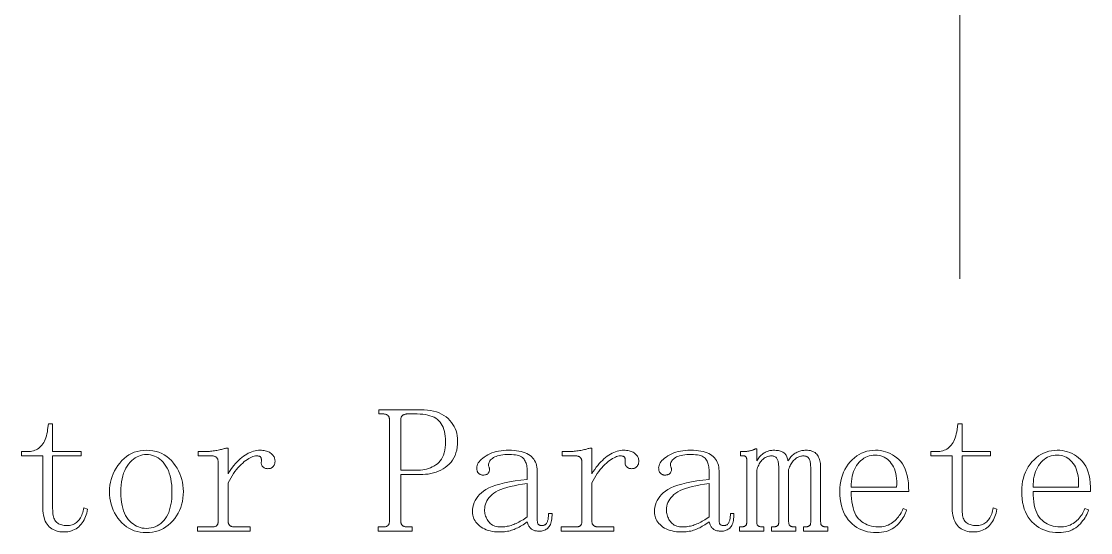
# Model space of a CAD drawing. Extents: x 1 to 297, y 1 to 210.
# Drawn here: x 33.41 to 63.51, y 59.43 to 73.83 of the extents above; entities that cross this region are included whole.
import ezdxf

# ---------------------------------------------------------------- set-up
doc = ezdxf.new("R2010")
doc.units = 0
doc.linetypes.add('DASHDOT', pattern=[18.5, 12, -3, 0.5, -3])

msp = doc.modelspace()

# ---------------------------------------------------------------- linework, layer by layer
at = {"color": 7, "linetype": 'DASHDOT', "lineweight": 13}
msp.add_line((59.827, 152.577), (59.827, 65.91), dxfattribs=at)
at = {"color": 7, "lineweight": 13}
for points in [[(44.088, 61.074), (44.088, 59.754), (44.089, 59.739), (44.09, 59.724), (44.093, 59.71), (44.096, 59.697), (44.101, 59.684), (44.106, 59.673), (44.113, 59.662), (44.12, 59.652), (44.129, 59.643), (44.138, 59.634), (44.149, 59.627), (44.159, 59.62), (44.171, 59.614), (44.183, 59.609), (44.196, 59.604), (44.209, 59.601), (44.223, 59.598), (44.237, 59.596), (44.253, 59.595), (44.268, 59.594), (44.408, 59.594), (44.408, 59.474), (43.448, 59.474), (43.448, 59.594), (43.588, 59.594), (43.608, 59.595), (43.626, 59.596), (43.643, 59.598), (43.659, 59.601), (43.673, 59.604), (43.687, 59.609), (43.699, 59.614), (43.71, 59.62), (43.72, 59.627), (43.728, 59.634), (43.736, 59.643), (43.743, 59.652), (43.749, 59.662), (43.754, 59.673), (43.758, 59.684), (43.762, 59.697), (43.765, 59.71), (43.767, 59.724), (43.768, 59.739), (43.768, 59.754), (43.768, 62.614), (43.768, 62.63), (43.767, 62.645), (43.765, 62.659), (43.762, 62.672), (43.758, 62.684), (43.754, 62.696), (43.749, 62.707), (43.743, 62.717), (43.736, 62.726), (43.728, 62.734), (43.72, 62.742), (43.71, 62.749), (43.699, 62.755), (43.687, 62.76), (43.673, 62.764), (43.659, 62.768), (43.643, 62.771), (43.626, 62.773), (43.608, 62.774), (43.588, 62.774), (43.468, 62.774), (43.468, 62.894), (44.648, 62.894), (44.746, 62.892), (44.839, 62.884), (44.928, 62.872), (45.011, 62.854), (45.091, 62.832), (45.165, 62.804), (45.236, 62.772), (45.301, 62.734), (45.362, 62.692), (45.418, 62.644), (45.47, 62.593), (45.515, 62.539), (45.556, 62.483), (45.591, 62.423), (45.621, 62.362), (45.645, 62.297), (45.664, 62.231), (45.677, 62.161), (45.686, 62.089), (45.688, 62.014), (45.685, 61.924), (45.677, 61.839), (45.662, 61.758), (45.642, 61.681), (45.616, 61.609), (45.584, 61.541), (45.546, 61.478), (45.503, 61.419), (45.453, 61.364), (45.398, 61.314), (45.339, 61.269), (45.278, 61.228), (45.214, 61.192), (45.149, 61.161), (45.081, 61.134), (45.011, 61.113), (44.938, 61.096), (44.864, 61.084), (44.787, 61.077), (44.708, 61.074)], [(44.588, 61.194), (44.648, 61.196), (44.705, 61.201), (44.762, 61.21), (44.817, 61.223), (44.871, 61.239), (44.923, 61.259), (44.974, 61.282), (45.023, 61.309), (45.072, 61.34), (45.118, 61.374), (45.162, 61.413), (45.201, 61.457), (45.236, 61.506), (45.265, 61.56), (45.291, 61.619), (45.311, 61.684), (45.328, 61.754), (45.339, 61.829), (45.346, 61.909), (45.348, 61.994), (45.346, 62.072), (45.341, 62.146), (45.331, 62.215), (45.318, 62.281), (45.301, 62.342), (45.28, 62.399), (45.255, 62.451), (45.227, 62.5), (45.194, 62.544), (45.158, 62.584), (45.118, 62.62), (45.073, 62.653), (45.024, 62.681), (44.969, 62.706), (44.911, 62.727), (44.847, 62.744), (44.78, 62.757), (44.707, 62.767), (44.63, 62.772), (44.548, 62.774), (44.268, 62.774), (44.253, 62.774), (44.237, 62.773), (44.223, 62.771), (44.209, 62.768), (44.196, 62.764), (44.183, 62.76), (44.171, 62.755), (44.159, 62.749), (44.149, 62.742), (44.138, 62.734), (44.129, 62.726), (44.12, 62.717), (44.113, 62.707), (44.106, 62.696), (44.101, 62.684), (44.096, 62.672), (44.093, 62.659), (44.09, 62.645), (44.089, 62.63), (44.088, 62.614), (44.088, 61.194)], [(34.288, 60.114), (34.289, 60.06), (34.292, 60.009), (34.297, 59.962), (34.304, 59.919), (34.313, 59.879), (34.324, 59.843), (34.337, 59.81), (34.352, 59.781), (34.369, 59.756), (34.388, 59.734), (34.409, 59.715), (34.432, 59.698), (34.457, 59.683), (34.484, 59.67), (34.513, 59.659), (34.544, 59.65), (34.577, 59.643), (34.612, 59.638), (34.649, 59.635), (34.688, 59.634), (34.727, 59.636), (34.765, 59.639), (34.801, 59.646), (34.835, 59.655), (34.868, 59.667), (34.899, 59.681), (34.929, 59.698), (34.957, 59.717), (34.983, 59.74), (35.008, 59.764), (35.031, 59.791), (35.053, 59.821), (35.073, 59.852), (35.091, 59.886), (35.108, 59.922), (35.123, 59.96), (35.137, 60), (35.149, 60.043), (35.159, 60.087), (35.168, 60.134), (35.268, 60.094), (35.259, 60.039), (35.247, 59.986), (35.233, 59.935), (35.215, 59.886), (35.196, 59.839), (35.173, 59.794), (35.149, 59.751), (35.121, 59.71), (35.091, 59.671), (35.058, 59.634), (35.023, 59.6), (34.986, 59.569), (34.946, 59.542), (34.905, 59.519), (34.861, 59.499), (34.815, 59.483), (34.766, 59.47), (34.716, 59.461), (34.663, 59.456), (34.608, 59.454), (34.55, 59.456), (34.494, 59.461), (34.442, 59.47), (34.392, 59.483), (34.346, 59.499), (34.302, 59.519), (34.262, 59.542), (34.224, 59.569), (34.19, 59.6), (34.158, 59.634), (34.13, 59.672), (34.104, 59.714), (34.082, 59.76), (34.062, 59.81), (34.046, 59.864), (34.032, 59.922), (34.022, 59.984), (34.014, 60.05), (34.01, 60.12), (34.008, 60.194), (34.008, 61.594), (33.408, 61.594), (33.408, 61.714), (33.568, 61.714), (33.615, 61.716), (33.661, 61.72), (33.704, 61.728), (33.746, 61.738), (33.786, 61.752), (33.824, 61.768), (33.86, 61.788), (33.895, 61.81), (33.927, 61.836), (33.958, 61.864), (33.987, 61.896), (34.014, 61.931), (34.038, 61.97), (34.061, 62.011), (34.081, 62.057), (34.099, 62.105), (34.114, 62.158), (34.128, 62.213), (34.139, 62.272), (34.148, 62.334), (34.168, 62.494), (34.288, 62.494), (34.288, 61.714), (35.088, 61.714), (35.088, 61.594), (34.288, 61.594)], [(59.888, 60.114), (59.889, 60.06), (59.892, 60.009), (59.897, 59.962), (59.904, 59.919), (59.913, 59.879), (59.924, 59.843), (59.937, 59.81), (59.952, 59.781), (59.969, 59.756), (59.988, 59.734), (60.009, 59.715), (60.032, 59.698), (60.057, 59.683), (60.084, 59.67), (60.113, 59.659), (60.144, 59.65), (60.177, 59.643), (60.212, 59.638), (60.249, 59.635), (60.288, 59.634), (60.327, 59.636), (60.365, 59.639), (60.401, 59.646), (60.435, 59.655), (60.468, 59.667), (60.499, 59.681), (60.529, 59.698), (60.557, 59.717), (60.583, 59.74), (60.608, 59.764), (60.631, 59.791), (60.653, 59.821), (60.673, 59.852), (60.691, 59.886), (60.708, 59.922), (60.723, 59.96), (60.737, 60), (60.749, 60.043), (60.759, 60.087), (60.768, 60.134), (60.868, 60.094), (60.859, 60.039), (60.847, 59.986), (60.833, 59.935), (60.815, 59.886), (60.796, 59.839), (60.773, 59.794), (60.749, 59.751), (60.721, 59.71), (60.691, 59.671), (60.658, 59.634), (60.623, 59.6), (60.586, 59.569), (60.546, 59.542), (60.505, 59.519), (60.461, 59.499), (60.415, 59.483), (60.366, 59.47), (60.316, 59.461), (60.263, 59.456), (60.208, 59.454), (60.15, 59.456), (60.094, 59.461), (60.042, 59.47), (59.992, 59.483), (59.946, 59.499), (59.902, 59.519), (59.862, 59.542), (59.824, 59.569), (59.79, 59.6), (59.758, 59.634), (59.73, 59.672), (59.704, 59.714), (59.682, 59.76), (59.662, 59.81), (59.646, 59.864), (59.632, 59.922), (59.622, 59.984), (59.614, 60.05), (59.61, 60.12), (59.608, 60.194), (59.608, 61.594), (59.008, 61.594), (59.008, 61.714), (59.168, 61.714), (59.215, 61.716), (59.261, 61.72), (59.304, 61.728), (59.346, 61.738), (59.386, 61.752), (59.424, 61.768), (59.46, 61.788), (59.495, 61.81), (59.527, 61.836), (59.558, 61.864), (59.587, 61.896), (59.614, 61.931), (59.638, 61.97), (59.661, 62.011), (59.681, 62.057), (59.699, 62.105), (59.714, 62.158), (59.728, 62.213), (59.739, 62.272), (59.748, 62.334), (59.768, 62.494), (59.888, 62.494), (59.888, 61.714), (60.688, 61.714), (60.688, 61.594), (59.888, 61.594)], [(37.968, 60.594), (37.965, 60.496), (37.956, 60.401), (37.941, 60.31), (37.92, 60.221), (37.893, 60.137), (37.86, 60.055), (37.821, 59.978), (37.776, 59.903), (37.725, 59.832), (37.668, 59.764), (37.607, 59.702), (37.543, 59.645), (37.476, 59.596), (37.406, 59.553), (37.333, 59.517), (37.258, 59.487), (37.18, 59.464), (37.099, 59.447), (37.015, 59.438), (36.928, 59.434), (36.838, 59.438), (36.751, 59.448), (36.668, 59.465), (36.587, 59.489), (36.511, 59.519), (36.437, 59.557), (36.368, 59.601), (36.301, 59.652), (36.238, 59.71), (36.178, 59.774), (36.123, 59.844), (36.074, 59.916), (36.03, 59.991), (35.993, 60.069), (35.961, 60.149), (35.935, 60.233), (35.914, 60.319), (35.9, 60.408), (35.891, 60.5), (35.888, 60.594), (35.891, 60.681), (35.9, 60.767), (35.914, 60.851), (35.935, 60.933), (35.961, 61.014), (35.993, 61.093), (36.03, 61.171), (36.074, 61.247), (36.123, 61.321), (36.178, 61.394), (36.238, 61.463), (36.301, 61.524), (36.368, 61.578), (36.437, 61.625), (36.511, 61.664), (36.587, 61.697), (36.668, 61.722), (36.751, 61.74), (36.838, 61.751), (36.928, 61.754), (37.022, 61.751), (37.112, 61.74), (37.198, 61.722), (37.28, 61.697), (37.358, 61.664), (37.432, 61.625), (37.502, 61.578), (37.568, 61.524), (37.63, 61.463), (37.688, 61.394), (37.741, 61.321), (37.789, 61.247), (37.831, 61.171), (37.867, 61.093), (37.898, 61.014), (37.923, 60.933), (37.943, 60.851), (37.957, 60.767), (37.965, 60.681)], [(39.228, 61.094), (39.269, 61.157), (39.309, 61.216), (39.351, 61.273), (39.393, 61.326), (39.436, 61.377), (39.479, 61.424), (39.523, 61.469), (39.567, 61.51), (39.613, 61.549), (39.658, 61.584), (39.704, 61.617), (39.751, 61.645), (39.797, 61.671), (39.844, 61.693), (39.891, 61.712), (39.938, 61.727), (39.985, 61.739), (40.033, 61.747), (40.08, 61.753), (40.128, 61.754), (40.167, 61.753), (40.205, 61.751), (40.24, 61.746), (40.274, 61.74), (40.306, 61.732), (40.336, 61.722), (40.364, 61.71), (40.391, 61.697), (40.415, 61.681), (40.438, 61.664), (40.459, 61.646), (40.478, 61.627), (40.494, 61.608), (40.509, 61.587), (40.521, 61.567), (40.531, 61.545), (40.538, 61.524), (40.544, 61.501), (40.547, 61.478), (40.548, 61.454), (40.548, 61.435), (40.546, 61.416), (40.544, 61.398), (40.54, 61.381), (40.536, 61.364), (40.53, 61.349), (40.524, 61.334), (40.516, 61.32), (40.508, 61.307), (40.498, 61.294), (40.488, 61.283), (40.476, 61.273), (40.464, 61.264), (40.45, 61.256), (40.436, 61.249), (40.42, 61.244), (40.404, 61.24), (40.386, 61.237), (40.368, 61.235), (40.348, 61.234), (40.329, 61.235), (40.31, 61.237), (40.293, 61.24), (40.276, 61.244), (40.261, 61.249), (40.246, 61.256), (40.233, 61.264), (40.22, 61.273), (40.209, 61.283), (40.198, 61.294), (40.189, 61.307), (40.181, 61.32), (40.175, 61.334), (40.169, 61.349), (40.166, 61.364), (40.163, 61.381), (40.163, 61.398), (40.163, 61.416), (40.165, 61.435), (40.168, 61.454), (40.168, 61.466), (40.167, 61.477), (40.166, 61.488), (40.165, 61.499), (40.163, 61.509), (40.161, 61.519), (40.158, 61.528), (40.155, 61.537), (40.152, 61.546), (40.148, 61.554), (40.143, 61.562), (40.137, 61.569), (40.129, 61.575), (40.119, 61.58), (40.108, 61.584), (40.095, 61.588), (40.081, 61.591), (40.065, 61.593), (40.047, 61.594), (40.028, 61.594), (39.996, 61.592), (39.961, 61.586), (39.926, 61.576), (39.889, 61.562), (39.851, 61.544), (39.811, 61.522), (39.77, 61.496), (39.727, 61.466), (39.684, 61.432), (39.638, 61.394), (39.593, 61.353), (39.548, 61.308), (39.505, 61.26), (39.462, 61.209), (39.421, 61.154), (39.38, 61.097), (39.341, 61.036), (39.302, 60.972), (39.265, 60.905), (39.228, 60.834), (39.228, 59.754), (39.229, 59.739), (39.23, 59.724), (39.233, 59.71), (39.236, 59.697), (39.241, 59.684), (39.246, 59.673), (39.253, 59.662), (39.26, 59.652), (39.269, 59.643), (39.278, 59.634), (39.289, 59.627), (39.299, 59.62), (39.311, 59.614), (39.323, 59.609), (39.336, 59.604), (39.349, 59.601), (39.363, 59.598), (39.377, 59.596), (39.393, 59.595), (39.408, 59.594), (39.848, 59.594), (39.848, 59.474), (38.368, 59.474), (38.368, 59.594), (38.768, 59.594), (38.788, 59.595), (38.806, 59.596), (38.823, 59.598), (38.839, 59.601), (38.853, 59.604), (38.867, 59.609), (38.879, 59.614), (38.89, 59.62), (38.9, 59.627), (38.908, 59.634), (38.916, 59.643), (38.923, 59.652), (38.929, 59.662), (38.934, 59.673), (38.938, 59.684), (38.942, 59.697), (38.945, 59.71), (38.947, 59.724), (38.948, 59.739), (38.948, 59.754), (38.948, 61.414), (38.948, 61.43), (38.947, 61.445), (38.945, 61.46), (38.942, 61.473), (38.938, 61.487), (38.934, 61.499), (38.929, 61.512), (38.923, 61.523), (38.916, 61.534), (38.908, 61.544), (38.9, 61.554), (38.89, 61.562), (38.879, 61.57), (38.867, 61.576), (38.853, 61.582), (38.839, 61.586), (38.823, 61.59), (38.806, 61.592), (38.788, 61.594), (38.768, 61.594), (38.388, 61.594), (38.388, 61.714), (38.548, 61.714), (38.577, 61.715), (38.606, 61.715), (38.637, 61.717), (38.668, 61.719), (38.701, 61.722), (38.734, 61.725), (38.769, 61.729), (38.804, 61.733), (38.841, 61.739), (38.878, 61.744), (38.915, 61.75), (38.951, 61.757), (38.984, 61.763), (39.016, 61.77), (39.046, 61.777), (39.074, 61.784), (39.1, 61.791), (39.125, 61.799), (39.147, 61.806), (39.168, 61.814), (39.228, 61.814)], [(46.868, 59.454), (46.798, 59.456), (46.731, 59.461), (46.667, 59.47), (46.606, 59.481), (46.548, 59.497), (46.494, 59.515), (46.443, 59.538), (46.395, 59.563), (46.35, 59.592), (46.308, 59.624), (46.27, 59.659), (46.236, 59.694), (46.206, 59.731), (46.18, 59.768), (46.158, 59.807), (46.14, 59.846), (46.126, 59.887), (46.116, 59.928), (46.11, 59.971), (46.108, 60.014), (46.111, 60.085), (46.121, 60.153), (46.136, 60.219), (46.158, 60.281), (46.186, 60.342), (46.22, 60.399), (46.26, 60.455), (46.307, 60.507), (46.359, 60.557), (46.418, 60.604), (46.486, 60.649), (46.567, 60.691), (46.659, 60.731), (46.764, 60.767), (46.881, 60.802), (47.01, 60.833), (47.151, 60.863), (47.305, 60.889), (47.47, 60.913), (47.648, 60.934), (47.648, 61.174), (47.647, 61.214), (47.645, 61.251), (47.64, 61.288), (47.634, 61.323), (47.626, 61.357), (47.616, 61.389), (47.604, 61.42), (47.591, 61.449), (47.575, 61.478), (47.558, 61.504), (47.538, 61.529), (47.513, 61.551), (47.484, 61.571), (47.449, 61.587), (47.411, 61.602), (47.367, 61.613), (47.32, 61.623), (47.267, 61.629), (47.21, 61.633), (47.148, 61.634), (47.082, 61.633), (47.02, 61.63), (46.962, 61.624), (46.908, 61.617), (46.858, 61.607), (46.812, 61.595), (46.77, 61.58), (46.732, 61.564), (46.698, 61.545), (46.668, 61.524), (46.642, 61.502), (46.619, 61.48), (46.6, 61.457), (46.585, 61.435), (46.573, 61.412), (46.565, 61.389), (46.56, 61.365), (46.559, 61.342), (46.562, 61.318), (46.568, 61.294), (46.575, 61.278), (46.581, 61.262), (46.585, 61.246), (46.587, 61.23), (46.588, 61.214), (46.587, 61.198), (46.585, 61.182), (46.581, 61.166), (46.575, 61.15), (46.568, 61.134), (46.559, 61.119), (46.549, 61.105), (46.537, 61.093), (46.523, 61.083), (46.508, 61.074), (46.491, 61.067), (46.473, 61.061), (46.453, 61.057), (46.431, 61.055), (46.408, 61.054), (46.393, 61.055), (46.377, 61.056), (46.363, 61.059), (46.349, 61.062), (46.336, 61.067), (46.323, 61.072), (46.311, 61.079), (46.299, 61.086), (46.289, 61.095), (46.278, 61.104), (46.269, 61.115), (46.26, 61.126), (46.253, 61.139), (46.246, 61.152), (46.241, 61.167), (46.236, 61.182), (46.233, 61.199), (46.23, 61.216), (46.229, 61.235), (46.228, 61.254), (46.231, 61.29), (46.239, 61.325), (46.252, 61.36), (46.27, 61.395), (46.293, 61.429), (46.322, 61.463), (46.356, 61.496), (46.395, 61.529), (46.439, 61.562), (46.488, 61.594), (46.541, 61.625), (46.597, 61.652), (46.655, 61.676), (46.715, 61.697), (46.778, 61.714), (46.843, 61.729), (46.911, 61.74), (46.981, 61.748), (47.053, 61.753), (47.128, 61.754), (47.206, 61.753), (47.28, 61.748), (47.35, 61.741), (47.416, 61.73), (47.478, 61.717), (47.536, 61.7), (47.59, 61.681), (47.64, 61.658), (47.686, 61.633), (47.728, 61.604), (47.766, 61.573), (47.8, 61.539), (47.83, 61.503), (47.856, 61.463), (47.878, 61.422), (47.896, 61.377), (47.91, 61.331), (47.92, 61.281), (47.926, 61.229), (47.928, 61.174), (47.928, 59.854), (47.929, 59.824), (47.929, 59.795), (47.931, 59.77), (47.933, 59.747), (47.936, 59.727), (47.939, 59.709), (47.943, 59.694), (47.947, 59.681), (47.953, 59.672), (47.958, 59.664), (47.965, 59.659), (47.972, 59.653), (47.981, 59.649), (47.99, 59.645), (48.001, 59.642), (48.012, 59.639), (48.025, 59.637), (48.038, 59.635), (48.053, 59.635), (48.068, 59.634), (48.088, 59.635), (48.106, 59.638), (48.123, 59.642), (48.139, 59.649), (48.153, 59.657), (48.167, 59.667), (48.179, 59.678), (48.19, 59.692), (48.2, 59.707), (48.208, 59.724), (48.216, 59.743), (48.223, 59.763), (48.229, 59.785), (48.234, 59.807), (48.238, 59.832), (48.242, 59.857), (48.245, 59.885), (48.247, 59.913), (48.248, 59.943), (48.248, 59.974), (48.348, 59.974), (48.347, 59.92), (48.344, 59.869), (48.339, 59.822), (48.332, 59.777), (48.323, 59.737), (48.312, 59.699), (48.299, 59.666), (48.284, 59.635), (48.267, 59.608), (48.248, 59.584), (48.228, 59.563), (48.206, 59.545), (48.183, 59.528), (48.159, 59.514), (48.133, 59.502), (48.107, 59.492), (48.079, 59.484), (48.05, 59.479), (48.02, 59.475), (47.988, 59.474), (47.961, 59.475), (47.935, 59.477), (47.91, 59.48), (47.886, 59.484), (47.863, 59.489), (47.842, 59.496), (47.822, 59.504), (47.803, 59.513), (47.785, 59.523), (47.768, 59.534), (47.753, 59.547), (47.738, 59.561), (47.724, 59.577), (47.711, 59.595), (47.698, 59.614), (47.687, 59.635), (47.676, 59.657), (47.666, 59.681), (47.657, 59.707), (47.648, 59.734), (47.609, 59.707), (47.569, 59.681), (47.531, 59.657), (47.493, 59.633), (47.456, 59.612), (47.419, 59.591), (47.383, 59.573), (47.347, 59.555), (47.313, 59.539), (47.278, 59.524), (47.244, 59.511), (47.207, 59.499), (47.17, 59.489), (47.131, 59.479), (47.091, 59.472), (47.049, 59.465), (47.006, 59.461), (46.961, 59.457), (46.916, 59.455)], [(49.468, 61.094), (49.509, 61.157), (49.549, 61.216), (49.591, 61.273), (49.633, 61.326), (49.676, 61.377), (49.719, 61.424), (49.763, 61.469), (49.807, 61.51), (49.853, 61.549), (49.898, 61.584), (49.944, 61.617), (49.991, 61.645), (50.037, 61.671), (50.084, 61.693), (50.131, 61.712), (50.178, 61.727), (50.225, 61.739), (50.273, 61.747), (50.32, 61.753), (50.368, 61.754), (50.407, 61.753), (50.445, 61.751), (50.48, 61.746), (50.514, 61.74), (50.546, 61.732), (50.576, 61.722), (50.604, 61.71), (50.631, 61.697), (50.655, 61.681), (50.678, 61.664), (50.699, 61.646), (50.718, 61.627), (50.734, 61.608), (50.749, 61.587), (50.761, 61.567), (50.771, 61.545), (50.778, 61.524), (50.784, 61.501), (50.787, 61.478), (50.788, 61.454), (50.788, 61.435), (50.786, 61.416), (50.784, 61.398), (50.78, 61.381), (50.776, 61.364), (50.77, 61.349), (50.764, 61.334), (50.756, 61.32), (50.748, 61.307), (50.738, 61.294), (50.728, 61.283), (50.716, 61.273), (50.704, 61.264), (50.69, 61.256), (50.676, 61.249), (50.66, 61.244), (50.644, 61.24), (50.626, 61.237), (50.608, 61.235), (50.588, 61.234), (50.569, 61.235), (50.55, 61.237), (50.533, 61.24), (50.516, 61.244), (50.501, 61.249), (50.486, 61.256), (50.473, 61.264), (50.46, 61.273), (50.449, 61.283), (50.438, 61.294), (50.429, 61.307), (50.421, 61.32), (50.415, 61.334), (50.409, 61.349), (50.406, 61.364), (50.403, 61.381), (50.403, 61.398), (50.403, 61.416), (50.405, 61.435), (50.408, 61.454), (50.408, 61.466), (50.407, 61.477), (50.406, 61.488), (50.405, 61.499), (50.403, 61.509), (50.401, 61.519), (50.398, 61.528), (50.395, 61.537), (50.392, 61.546), (50.388, 61.554), (50.383, 61.562), (50.377, 61.569), (50.369, 61.575), (50.359, 61.58), (50.348, 61.584), (50.335, 61.588), (50.321, 61.591), (50.305, 61.593), (50.287, 61.594), (50.268, 61.594), (50.236, 61.592), (50.201, 61.586), (50.166, 61.576), (50.129, 61.562), (50.091, 61.544), (50.051, 61.522), (50.01, 61.496), (49.967, 61.466), (49.924, 61.432), (49.878, 61.394), (49.833, 61.353), (49.788, 61.308), (49.745, 61.26), (49.702, 61.209), (49.661, 61.154), (49.62, 61.097), (49.581, 61.036), (49.542, 60.972), (49.505, 60.905), (49.468, 60.834), (49.468, 59.754), (49.469, 59.739), (49.47, 59.724), (49.473, 59.71), (49.476, 59.697), (49.481, 59.684), (49.486, 59.673), (49.493, 59.662), (49.5, 59.652), (49.509, 59.643), (49.518, 59.634), (49.529, 59.627), (49.539, 59.62), (49.551, 59.614), (49.563, 59.609), (49.576, 59.604), (49.589, 59.601), (49.603, 59.598), (49.617, 59.596), (49.633, 59.595), (49.648, 59.594), (50.088, 59.594), (50.088, 59.474), (48.608, 59.474), (48.608, 59.594), (49.008, 59.594), (49.028, 59.595), (49.046, 59.596), (49.063, 59.598), (49.079, 59.601), (49.093, 59.604), (49.107, 59.609), (49.119, 59.614), (49.13, 59.62), (49.14, 59.627), (49.148, 59.634), (49.156, 59.643), (49.163, 59.652), (49.169, 59.662), (49.174, 59.673), (49.178, 59.684), (49.182, 59.697), (49.185, 59.71), (49.187, 59.724), (49.188, 59.739), (49.188, 59.754), (49.188, 61.414), (49.188, 61.43), (49.187, 61.445), (49.185, 61.46), (49.182, 61.473), (49.178, 61.487), (49.174, 61.499), (49.169, 61.512), (49.163, 61.523), (49.156, 61.534), (49.148, 61.544), (49.14, 61.554), (49.13, 61.562), (49.119, 61.57), (49.107, 61.576), (49.093, 61.582), (49.079, 61.586), (49.063, 61.59), (49.046, 61.592), (49.028, 61.594), (49.008, 61.594), (48.628, 61.594), (48.628, 61.714), (48.788, 61.714), (48.817, 61.715), (48.846, 61.715), (48.877, 61.717), (48.908, 61.719), (48.941, 61.722), (48.974, 61.725), (49.009, 61.729), (49.044, 61.733), (49.081, 61.739), (49.118, 61.744), (49.155, 61.75), (49.191, 61.757), (49.224, 61.763), (49.256, 61.77), (49.286, 61.777), (49.314, 61.784), (49.34, 61.791), (49.365, 61.799), (49.387, 61.806), (49.408, 61.814), (49.468, 61.814)], [(51.988, 59.454), (51.918, 59.456), (51.851, 59.461), (51.787, 59.47), (51.726, 59.481), (51.668, 59.497), (51.614, 59.515), (51.563, 59.538), (51.515, 59.563), (51.47, 59.592), (51.428, 59.624), (51.39, 59.659), (51.356, 59.694), (51.326, 59.731), (51.3, 59.768), (51.278, 59.807), (51.26, 59.846), (51.246, 59.887), (51.236, 59.928), (51.23, 59.971), (51.228, 60.014), (51.231, 60.085), (51.241, 60.153), (51.256, 60.219), (51.278, 60.281), (51.306, 60.342), (51.34, 60.399), (51.38, 60.455), (51.427, 60.507), (51.479, 60.557), (51.538, 60.604), (51.606, 60.649), (51.687, 60.691), (51.779, 60.731), (51.884, 60.767), (52.001, 60.802), (52.13, 60.833), (52.271, 60.863), (52.425, 60.889), (52.59, 60.913), (52.768, 60.934), (52.768, 61.174), (52.767, 61.214), (52.765, 61.251), (52.76, 61.288), (52.754, 61.323), (52.746, 61.357), (52.736, 61.389), (52.724, 61.42), (52.711, 61.449), (52.695, 61.478), (52.678, 61.504), (52.658, 61.529), (52.633, 61.551), (52.604, 61.571), (52.569, 61.587), (52.531, 61.602), (52.487, 61.613), (52.44, 61.623), (52.387, 61.629), (52.33, 61.633), (52.268, 61.634), (52.202, 61.633), (52.14, 61.63), (52.082, 61.624), (52.028, 61.617), (51.978, 61.607), (51.932, 61.595), (51.89, 61.58), (51.852, 61.564), (51.818, 61.545), (51.788, 61.524), (51.762, 61.502), (51.739, 61.48), (51.72, 61.457), (51.705, 61.435), (51.693, 61.412), (51.685, 61.389), (51.68, 61.365), (51.679, 61.342), (51.682, 61.318), (51.688, 61.294), (51.695, 61.278), (51.701, 61.262), (51.705, 61.246), (51.707, 61.23), (51.708, 61.214), (51.707, 61.198), (51.705, 61.182), (51.701, 61.166), (51.695, 61.15), (51.688, 61.134), (51.679, 61.119), (51.669, 61.105), (51.657, 61.093), (51.643, 61.083), (51.628, 61.074), (51.611, 61.067), (51.593, 61.061), (51.573, 61.057), (51.551, 61.055), (51.528, 61.054), (51.513, 61.055), (51.497, 61.056), (51.483, 61.059), (51.469, 61.062), (51.456, 61.067), (51.443, 61.072), (51.431, 61.079), (51.419, 61.086), (51.409, 61.095), (51.398, 61.104), (51.389, 61.115), (51.38, 61.126), (51.373, 61.139), (51.366, 61.152), (51.361, 61.167), (51.356, 61.182), (51.353, 61.199), (51.35, 61.216), (51.349, 61.235), (51.348, 61.254), (51.351, 61.29), (51.359, 61.325), (51.372, 61.36), (51.39, 61.395), (51.413, 61.429), (51.442, 61.463), (51.476, 61.496), (51.515, 61.529), (51.559, 61.562), (51.608, 61.594), (51.661, 61.625), (51.717, 61.652), (51.775, 61.676), (51.835, 61.697), (51.898, 61.714), (51.963, 61.729), (52.031, 61.74), (52.101, 61.748), (52.173, 61.753), (52.248, 61.754), (52.326, 61.753), (52.4, 61.748), (52.47, 61.741), (52.536, 61.73), (52.598, 61.717), (52.656, 61.7), (52.71, 61.681), (52.76, 61.658), (52.806, 61.633), (52.848, 61.604), (52.886, 61.573), (52.92, 61.539), (52.95, 61.503), (52.976, 61.463), (52.998, 61.422), (53.016, 61.377), (53.03, 61.331), (53.04, 61.281), (53.046, 61.229), (53.048, 61.174), (53.048, 59.854), (53.049, 59.824), (53.049, 59.795), (53.051, 59.77), (53.053, 59.747), (53.056, 59.727), (53.059, 59.709), (53.063, 59.694), (53.067, 59.681), (53.073, 59.672), (53.078, 59.664), (53.085, 59.659), (53.092, 59.653), (53.101, 59.649), (53.11, 59.645), (53.121, 59.642), (53.132, 59.639), (53.145, 59.637), (53.158, 59.635), (53.173, 59.635), (53.188, 59.634), (53.208, 59.635), (53.226, 59.638), (53.243, 59.642), (53.259, 59.649), (53.273, 59.657), (53.287, 59.667), (53.299, 59.678), (53.31, 59.692), (53.32, 59.707), (53.328, 59.724), (53.336, 59.743), (53.343, 59.763), (53.349, 59.785), (53.354, 59.807), (53.358, 59.832), (53.362, 59.857), (53.365, 59.885), (53.367, 59.913), (53.368, 59.943), (53.368, 59.974), (53.468, 59.974), (53.467, 59.92), (53.464, 59.869), (53.459, 59.822), (53.452, 59.777), (53.443, 59.737), (53.432, 59.699), (53.419, 59.666), (53.404, 59.635), (53.387, 59.608), (53.368, 59.584), (53.348, 59.563), (53.326, 59.545), (53.303, 59.528), (53.279, 59.514), (53.253, 59.502), (53.227, 59.492), (53.199, 59.484), (53.17, 59.479), (53.14, 59.475), (53.108, 59.474), (53.081, 59.475), (53.055, 59.477), (53.03, 59.48), (53.006, 59.484), (52.983, 59.489), (52.962, 59.496), (52.942, 59.504), (52.923, 59.513), (52.905, 59.523), (52.888, 59.534), (52.873, 59.547), (52.858, 59.561), (52.844, 59.577), (52.831, 59.595), (52.818, 59.614), (52.807, 59.635), (52.796, 59.657), (52.786, 59.681), (52.777, 59.707), (52.768, 59.734), (52.729, 59.707), (52.689, 59.681), (52.651, 59.657), (52.613, 59.633), (52.576, 59.612), (52.539, 59.591), (52.503, 59.573), (52.467, 59.555), (52.433, 59.539), (52.398, 59.524), (52.364, 59.511), (52.327, 59.499), (52.29, 59.489), (52.251, 59.479), (52.211, 59.472), (52.169, 59.465), (52.126, 59.461), (52.081, 59.457), (52.036, 59.455)], [(53.708, 61.714), (53.728, 61.714), (53.748, 61.715), (53.768, 61.716), (53.788, 61.717), (53.808, 61.719), (53.828, 61.721), (53.848, 61.724), (53.868, 61.727), (53.888, 61.73), (53.908, 61.734), (53.928, 61.738), (53.947, 61.743), (53.965, 61.748), (53.982, 61.753), (53.998, 61.759), (54.014, 61.765), (54.029, 61.772), (54.043, 61.779), (54.056, 61.786), (54.068, 61.794), (54.108, 61.794), (54.108, 61.454), (54.128, 61.485), (54.149, 61.515), (54.17, 61.542), (54.191, 61.568), (54.213, 61.592), (54.235, 61.614), (54.258, 61.634), (54.281, 61.653), (54.304, 61.669), (54.328, 61.684), (54.352, 61.698), (54.377, 61.709), (54.402, 61.72), (54.427, 61.729), (54.453, 61.737), (54.479, 61.743), (54.506, 61.748), (54.533, 61.751), (54.56, 61.754), (54.588, 61.754), (54.623, 61.754), (54.657, 61.751), (54.689, 61.748), (54.719, 61.743), (54.748, 61.737), (54.775, 61.729), (54.801, 61.72), (54.825, 61.709), (54.847, 61.698), (54.868, 61.684), (54.887, 61.669), (54.905, 61.653), (54.921, 61.634), (54.935, 61.614), (54.948, 61.592), (54.959, 61.568), (54.969, 61.542), (54.977, 61.515), (54.983, 61.485), (54.988, 61.454), (55.009, 61.485), (55.029, 61.515), (55.051, 61.542), (55.073, 61.568), (55.096, 61.592), (55.119, 61.614), (55.143, 61.634), (55.167, 61.653), (55.193, 61.669), (55.218, 61.684), (55.244, 61.698), (55.271, 61.709), (55.297, 61.72), (55.324, 61.729), (55.351, 61.737), (55.378, 61.743), (55.405, 61.748), (55.433, 61.751), (55.46, 61.754), (55.488, 61.754), (55.535, 61.753), (55.578, 61.749), (55.619, 61.742), (55.656, 61.732), (55.691, 61.719), (55.722, 61.704), (55.751, 61.686), (55.776, 61.665), (55.799, 61.641), (55.818, 61.614), (55.835, 61.585), (55.851, 61.555), (55.864, 61.523), (55.876, 61.489), (55.886, 61.454), (55.894, 61.417), (55.9, 61.379), (55.905, 61.339), (55.907, 61.297), (55.908, 61.254), (55.908, 59.734), (55.909, 59.719), (55.91, 59.704), (55.912, 59.691), (55.915, 59.678), (55.918, 59.667), (55.923, 59.656), (55.928, 59.647), (55.934, 59.638), (55.941, 59.631), (55.948, 59.624), (55.957, 59.619), (55.966, 59.613), (55.976, 59.609), (55.987, 59.605), (55.998, 59.602), (56.011, 59.599), (56.024, 59.597), (56.038, 59.595), (56.053, 59.595), (56.068, 59.594), (56.108, 59.594), (56.108, 59.474), (55.428, 59.474), (55.428, 59.594), (55.468, 59.594), (55.484, 59.595), (55.499, 59.595), (55.513, 59.597), (55.526, 59.599), (55.538, 59.602), (55.55, 59.605), (55.561, 59.609), (55.571, 59.613), (55.58, 59.619), (55.588, 59.624), (55.596, 59.631), (55.603, 59.638), (55.609, 59.647), (55.614, 59.656), (55.618, 59.667), (55.622, 59.678), (55.625, 59.691), (55.627, 59.704), (55.628, 59.719), (55.628, 59.734), (55.628, 61.234), (55.628, 61.277), (55.626, 61.316), (55.624, 61.353), (55.62, 61.386), (55.616, 61.417), (55.61, 61.444), (55.604, 61.469), (55.596, 61.49), (55.588, 61.509), (55.578, 61.524), (55.568, 61.538), (55.556, 61.549), (55.544, 61.56), (55.53, 61.569), (55.516, 61.577), (55.5, 61.583), (55.484, 61.588), (55.466, 61.591), (55.448, 61.594), (55.428, 61.594), (55.401, 61.593), (55.373, 61.59), (55.347, 61.585), (55.321, 61.578), (55.296, 61.569), (55.271, 61.558), (55.247, 61.545), (55.223, 61.53), (55.201, 61.513), (55.178, 61.494), (55.157, 61.473), (55.136, 61.451), (55.117, 61.427), (55.098, 61.401), (55.081, 61.374), (55.064, 61.345), (55.049, 61.315), (55.034, 61.283), (55.021, 61.249), (55.008, 61.214), (55.008, 59.734), (55.009, 59.719), (55.01, 59.704), (55.012, 59.691), (55.015, 59.678), (55.018, 59.667), (55.023, 59.656), (55.028, 59.647), (55.034, 59.638), (55.041, 59.631), (55.048, 59.624), (55.057, 59.619), (55.066, 59.613), (55.076, 59.609), (55.087, 59.605), (55.098, 59.602), (55.111, 59.599), (55.124, 59.597), (55.138, 59.595), (55.153, 59.595), (55.168, 59.594), (55.208, 59.594), (55.208, 59.474), (54.528, 59.474), (54.528, 59.594), (54.568, 59.594), (54.584, 59.595), (54.599, 59.595), (54.613, 59.597), (54.626, 59.599), (54.638, 59.602), (54.65, 59.605), (54.661, 59.609), (54.671, 59.613), (54.68, 59.619), (54.688, 59.624), (54.696, 59.631), (54.703, 59.638), (54.709, 59.647), (54.714, 59.656), (54.718, 59.667), (54.722, 59.678), (54.725, 59.691), (54.727, 59.704), (54.728, 59.719), (54.728, 59.734), (54.728, 61.234), (54.728, 61.269), (54.727, 61.303), (54.725, 61.334), (54.722, 61.364), (54.718, 61.392), (54.714, 61.418), (54.709, 61.442), (54.703, 61.465), (54.696, 61.485), (54.688, 61.504), (54.679, 61.521), (54.669, 61.537), (54.657, 61.55), (54.643, 61.562), (54.628, 61.572), (54.611, 61.58), (54.593, 61.586), (54.573, 61.591), (54.551, 61.593), (54.528, 61.594), (54.501, 61.593), (54.473, 61.59), (54.447, 61.585), (54.421, 61.578), (54.396, 61.569), (54.371, 61.558), (54.347, 61.545), (54.323, 61.53), (54.301, 61.513), (54.278, 61.494), (54.257, 61.473), (54.236, 61.45), (54.217, 61.425), (54.198, 61.398), (54.181, 61.369), (54.164, 61.338), (54.149, 61.305), (54.134, 61.27), (54.121, 61.233), (54.108, 61.194), (54.108, 59.734), (54.109, 59.719), (54.11, 59.704), (54.112, 59.691), (54.115, 59.678), (54.118, 59.667), (54.123, 59.656), (54.128, 59.647), (54.134, 59.638), (54.141, 59.631), (54.148, 59.624), (54.157, 59.619), (54.166, 59.613), (54.176, 59.609), (54.187, 59.605), (54.198, 59.602), (54.211, 59.599), (54.224, 59.597), (54.238, 59.595), (54.253, 59.595), (54.268, 59.594), (54.308, 59.594), (54.308, 59.474), (53.628, 59.474), (53.628, 59.594), (53.668, 59.594), (53.684, 59.595), (53.699, 59.595), (53.713, 59.597), (53.726, 59.599), (53.738, 59.602), (53.75, 59.605), (53.761, 59.609), (53.771, 59.613), (53.78, 59.619), (53.788, 59.624), (53.796, 59.631), (53.803, 59.638), (53.809, 59.647), (53.814, 59.656), (53.818, 59.667), (53.822, 59.678), (53.825, 59.691), (53.827, 59.704), (53.828, 59.719), (53.828, 59.734), (53.828, 61.474), (53.828, 61.486), (53.827, 61.497), (53.826, 61.508), (53.825, 61.517), (53.823, 61.527), (53.821, 61.535), (53.818, 61.544), (53.815, 61.551), (53.812, 61.558), (53.808, 61.564), (53.804, 61.57), (53.799, 61.575), (53.793, 61.58), (53.786, 61.583), (53.778, 61.587), (53.77, 61.589), (53.761, 61.592), (53.751, 61.593), (53.74, 61.594), (53.728, 61.594), (53.648, 61.594), (53.648, 61.714)], [(56.768, 60.594), (56.77, 60.489), (56.777, 60.391), (56.787, 60.298), (56.802, 60.212), (56.821, 60.132), (56.844, 60.058), (56.871, 59.99), (56.903, 59.929), (56.938, 59.873), (56.978, 59.824), (57.022, 59.781), (57.067, 59.741), (57.116, 59.707), (57.167, 59.677), (57.221, 59.652), (57.277, 59.631), (57.336, 59.615), (57.397, 59.603), (57.462, 59.597), (57.528, 59.594), (57.579, 59.596), (57.629, 59.6), (57.677, 59.608), (57.723, 59.618), (57.768, 59.632), (57.811, 59.648), (57.853, 59.668), (57.893, 59.69), (57.931, 59.716), (57.968, 59.744), (58.003, 59.775), (58.036, 59.807), (58.067, 59.841), (58.096, 59.875), (58.123, 59.912), (58.148, 59.949), (58.171, 59.989), (58.192, 60.029), (58.211, 60.071), (58.228, 60.114), (58.328, 60.074), (58.315, 60.03), (58.298, 59.987), (58.279, 59.943), (58.256, 59.9), (58.231, 59.857), (58.202, 59.814), (58.171, 59.771), (58.136, 59.729), (58.099, 59.686), (58.058, 59.644), (58.015, 59.604), (57.968, 59.569), (57.919, 59.537), (57.866, 59.51), (57.811, 59.487), (57.752, 59.468), (57.691, 59.453), (57.626, 59.443), (57.559, 59.436), (57.488, 59.434), (57.398, 59.437), (57.311, 59.446), (57.228, 59.461), (57.147, 59.482), (57.071, 59.509), (56.997, 59.542), (56.928, 59.581), (56.861, 59.626), (56.798, 59.677), (56.738, 59.734), (56.683, 59.797), (56.634, 59.865), (56.59, 59.938), (56.553, 60.016), (56.521, 60.099), (56.495, 60.188), (56.474, 60.282), (56.46, 60.381), (56.451, 60.485), (56.448, 60.594), (56.451, 60.693), (56.46, 60.787), (56.474, 60.879), (56.495, 60.967), (56.521, 61.052), (56.553, 61.133), (56.59, 61.211), (56.634, 61.285), (56.683, 61.357), (56.738, 61.424), (56.798, 61.487), (56.859, 61.543), (56.924, 61.593), (56.991, 61.635), (57.061, 61.672), (57.133, 61.701), (57.208, 61.725), (57.285, 61.741), (57.366, 61.751), (57.448, 61.754), (57.523, 61.752), (57.596, 61.744), (57.667, 61.731), (57.736, 61.713), (57.803, 61.689), (57.868, 61.661), (57.931, 61.627), (57.992, 61.588), (58.051, 61.544), (58.108, 61.494), (58.161, 61.438), (58.209, 61.375), (58.251, 61.304), (58.287, 61.225), (58.318, 61.139), (58.343, 61.045), (58.363, 60.944), (58.377, 60.835), (58.385, 60.718), (58.388, 60.594)], [(61.888, 60.594), (61.89, 60.489), (61.897, 60.391), (61.907, 60.298), (61.922, 60.212), (61.941, 60.132), (61.964, 60.058), (61.991, 59.99), (62.023, 59.929), (62.058, 59.873), (62.098, 59.824), (62.142, 59.781), (62.187, 59.741), (62.236, 59.707), (62.287, 59.677), (62.341, 59.652), (62.397, 59.631), (62.456, 59.615), (62.517, 59.603), (62.582, 59.597), (62.648, 59.594), (62.699, 59.596), (62.749, 59.6), (62.797, 59.608), (62.843, 59.618), (62.888, 59.632), (62.931, 59.648), (62.973, 59.668), (63.013, 59.69), (63.051, 59.716), (63.088, 59.744), (63.123, 59.775), (63.156, 59.807), (63.187, 59.841), (63.216, 59.875), (63.243, 59.912), (63.268, 59.949), (63.291, 59.989), (63.312, 60.029), (63.331, 60.071), (63.348, 60.114), (63.448, 60.074), (63.435, 60.03), (63.418, 59.987), (63.399, 59.943), (63.376, 59.9), (63.351, 59.857), (63.322, 59.814), (63.291, 59.771), (63.256, 59.729), (63.219, 59.686), (63.178, 59.644), (63.135, 59.604), (63.088, 59.569), (63.039, 59.537), (62.986, 59.51), (62.931, 59.487), (62.872, 59.468), (62.811, 59.453), (62.746, 59.443), (62.679, 59.436), (62.608, 59.434), (62.518, 59.437), (62.431, 59.446), (62.348, 59.461), (62.267, 59.482), (62.191, 59.509), (62.117, 59.542), (62.048, 59.581), (61.981, 59.626), (61.918, 59.677), (61.858, 59.734), (61.803, 59.797), (61.754, 59.865), (61.71, 59.938), (61.673, 60.016), (61.641, 60.099), (61.615, 60.188), (61.594, 60.282), (61.58, 60.381), (61.571, 60.485), (61.568, 60.594), (61.571, 60.693), (61.58, 60.787), (61.594, 60.879), (61.615, 60.967), (61.641, 61.052), (61.673, 61.133), (61.71, 61.211), (61.754, 61.285), (61.803, 61.357), (61.858, 61.424), (61.918, 61.487), (61.979, 61.543), (62.044, 61.593), (62.111, 61.635), (62.181, 61.672), (62.253, 61.701), (62.328, 61.725), (62.405, 61.741), (62.486, 61.751), (62.568, 61.754), (62.643, 61.752), (62.716, 61.744), (62.787, 61.731), (62.856, 61.713), (62.923, 61.689), (62.988, 61.661), (63.051, 61.627), (63.112, 61.588), (63.171, 61.544), (63.228, 61.494), (63.281, 61.438), (63.329, 61.375), (63.371, 61.304), (63.407, 61.225), (63.438, 61.139), (63.463, 61.045), (63.483, 60.944), (63.497, 60.835), (63.505, 60.718), (63.508, 60.594)], [(36.208, 60.574), (36.21, 60.473), (36.217, 60.377), (36.227, 60.287), (36.242, 60.201), (36.261, 60.122), (36.284, 60.047), (36.311, 59.979), (36.343, 59.915), (36.378, 59.857), (36.418, 59.804), (36.461, 59.757), (36.506, 59.714), (36.552, 59.677), (36.601, 59.644), (36.651, 59.617), (36.703, 59.594), (36.756, 59.577), (36.812, 59.564), (36.869, 59.557), (36.928, 59.554), (36.995, 59.557), (37.058, 59.565), (37.119, 59.579), (37.176, 59.597), (37.231, 59.622), (37.282, 59.651), (37.331, 59.687), (37.376, 59.727), (37.419, 59.773), (37.458, 59.824), (37.494, 59.88), (37.527, 59.941), (37.555, 60.005), (37.58, 60.074), (37.601, 60.147), (37.618, 60.224), (37.631, 60.305), (37.641, 60.391), (37.646, 60.48), (37.648, 60.574), (37.646, 60.676), (37.64, 60.772), (37.629, 60.864), (37.615, 60.95), (37.596, 61.032), (37.573, 61.108), (37.545, 61.18), (37.514, 61.246), (37.478, 61.308), (37.438, 61.364), (37.395, 61.416), (37.351, 61.461), (37.304, 61.502), (37.256, 61.537), (37.206, 61.567), (37.154, 61.591), (37.1, 61.61), (37.045, 61.623), (36.987, 61.632), (36.928, 61.634), (36.873, 61.632), (36.819, 61.623), (36.766, 61.61), (36.714, 61.591), (36.663, 61.567), (36.614, 61.537), (36.566, 61.502), (36.519, 61.461), (36.473, 61.416), (36.428, 61.364), (36.386, 61.308), (36.349, 61.246), (36.316, 61.18), (36.287, 61.108), (36.263, 61.032), (36.243, 60.95), (36.228, 60.864), (36.217, 60.772), (36.21, 60.676)], [(58.048, 60.714), (58.05, 60.8), (58.049, 60.882), (58.043, 60.959), (58.034, 61.033), (58.021, 61.102), (58.004, 61.167), (57.983, 61.227), (57.959, 61.284), (57.93, 61.336), (57.898, 61.384), (57.863, 61.428), (57.826, 61.467), (57.786, 61.502), (57.745, 61.531), (57.701, 61.557), (57.655, 61.577), (57.606, 61.594), (57.556, 61.605), (57.503, 61.612), (57.448, 61.614), (57.389, 61.612), (57.333, 61.605), (57.278, 61.593), (57.226, 61.576), (57.176, 61.554), (57.128, 61.528), (57.082, 61.497), (57.039, 61.461), (56.997, 61.42), (56.958, 61.374), (56.922, 61.324), (56.89, 61.271), (56.861, 61.214), (56.837, 61.153), (56.816, 61.089), (56.799, 61.021), (56.785, 60.95), (56.776, 60.875), (56.77, 60.796), (56.768, 60.714)], [(63.168, 60.714), (63.17, 60.8), (63.169, 60.882), (63.163, 60.959), (63.154, 61.033), (63.141, 61.102), (63.124, 61.167), (63.103, 61.227), (63.079, 61.284), (63.05, 61.336), (63.018, 61.384), (62.983, 61.428), (62.946, 61.467), (62.906, 61.502), (62.865, 61.531), (62.821, 61.557), (62.775, 61.577), (62.726, 61.594), (62.676, 61.605), (62.623, 61.612), (62.568, 61.614), (62.509, 61.612), (62.453, 61.605), (62.398, 61.593), (62.346, 61.576), (62.296, 61.554), (62.248, 61.528), (62.202, 61.497), (62.159, 61.461), (62.117, 61.42), (62.078, 61.374), (62.042, 61.324), (62.01, 61.271), (61.981, 61.214), (61.957, 61.153), (61.936, 61.089), (61.919, 61.021), (61.905, 60.95), (61.896, 60.875), (61.89, 60.796), (61.888, 60.714)], [(46.448, 60.074), (46.449, 60.039), (46.453, 60.003), (46.458, 59.969), (46.466, 59.935), (46.476, 59.902), (46.488, 59.869), (46.502, 59.837), (46.519, 59.805), (46.537, 59.775), (46.558, 59.744), (46.582, 59.716), (46.607, 59.69), (46.636, 59.668), (46.667, 59.648), (46.701, 59.632), (46.737, 59.618), (46.776, 59.608), (46.817, 59.6), (46.862, 59.596), (46.908, 59.594), (46.944, 59.595), (46.98, 59.597), (47.016, 59.601), (47.052, 59.605), (47.088, 59.612), (47.124, 59.619), (47.16, 59.629), (47.196, 59.639), (47.232, 59.651), (47.268, 59.664), (47.304, 59.679), (47.341, 59.695), (47.378, 59.713), (47.415, 59.731), (47.453, 59.752), (47.491, 59.773), (47.53, 59.797), (47.569, 59.821), (47.608, 59.847), (47.648, 59.874), (47.648, 60.814), (47.516, 60.797), (47.393, 60.778), (47.278, 60.756), (47.171, 60.733), (47.073, 60.707), (46.983, 60.679), (46.902, 60.648), (46.829, 60.616), (46.764, 60.581), (46.708, 60.544), (46.659, 60.505), (46.615, 60.465), (46.576, 60.422), (46.542, 60.378), (46.513, 60.332), (46.49, 60.284), (46.472, 60.234), (46.459, 60.183), (46.451, 60.129)], [(51.568, 60.074), (51.569, 60.039), (51.573, 60.003), (51.578, 59.969), (51.586, 59.935), (51.596, 59.902), (51.608, 59.869), (51.622, 59.837), (51.639, 59.805), (51.657, 59.775), (51.678, 59.744), (51.702, 59.716), (51.727, 59.69), (51.756, 59.668), (51.787, 59.648), (51.821, 59.632), (51.857, 59.618), (51.896, 59.608), (51.937, 59.6), (51.982, 59.596), (52.028, 59.594), (52.064, 59.595), (52.1, 59.597), (52.136, 59.601), (52.172, 59.605), (52.208, 59.612), (52.244, 59.619), (52.28, 59.629), (52.316, 59.639), (52.352, 59.651), (52.388, 59.664), (52.424, 59.679), (52.461, 59.695), (52.498, 59.713), (52.535, 59.731), (52.573, 59.752), (52.611, 59.773), (52.65, 59.797), (52.689, 59.821), (52.728, 59.847), (52.768, 59.874), (52.768, 60.814), (52.636, 60.797), (52.513, 60.778), (52.398, 60.756), (52.291, 60.733), (52.193, 60.707), (52.103, 60.679), (52.022, 60.648), (51.949, 60.616), (51.884, 60.581), (51.828, 60.544), (51.779, 60.505), (51.735, 60.465), (51.696, 60.422), (51.662, 60.378), (51.633, 60.332), (51.61, 60.284), (51.592, 60.234), (51.579, 60.183), (51.571, 60.129)]]:
    msp.add_lwpolyline(points, close=True, dxfattribs=at)

doc.saveas('drawing.dxf')
